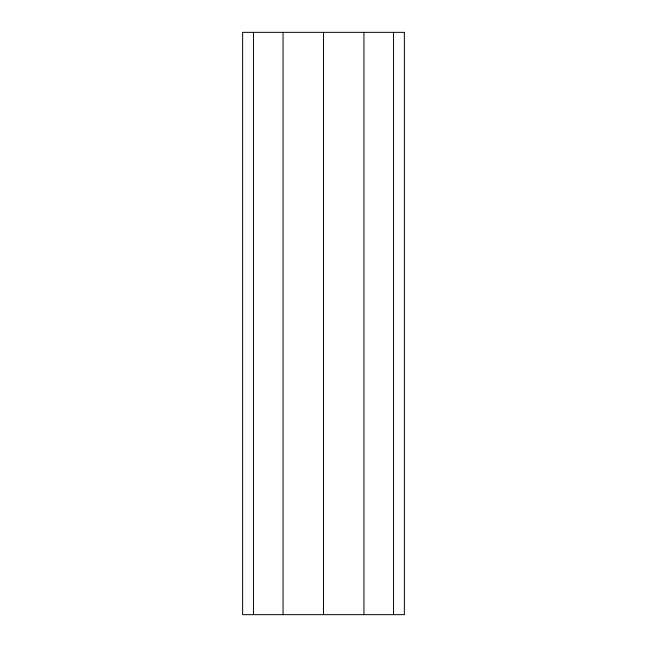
<?xml version="1.0" encoding="UTF-8"?>
<svg xmlns="http://www.w3.org/2000/svg" width="647" height="647" viewBox="0 0 647 647"><rect width="100%" height="100%" fill="white"/><g stroke="black" fill="none" stroke-linecap="round" stroke-linejoin="round"><path stroke-width="0.97" d="M393.538 32.35L393.538 614.65M363.938 32.35L363.938 614.65M323.5 32.35L323.5 614.65M283.062 32.35L283.062 614.65M253.462 32.35L253.462 614.65M404.375 32.35L242.625 32.35L242.625 614.65L404.375 614.65L404.375 32.35"/></g></svg>
